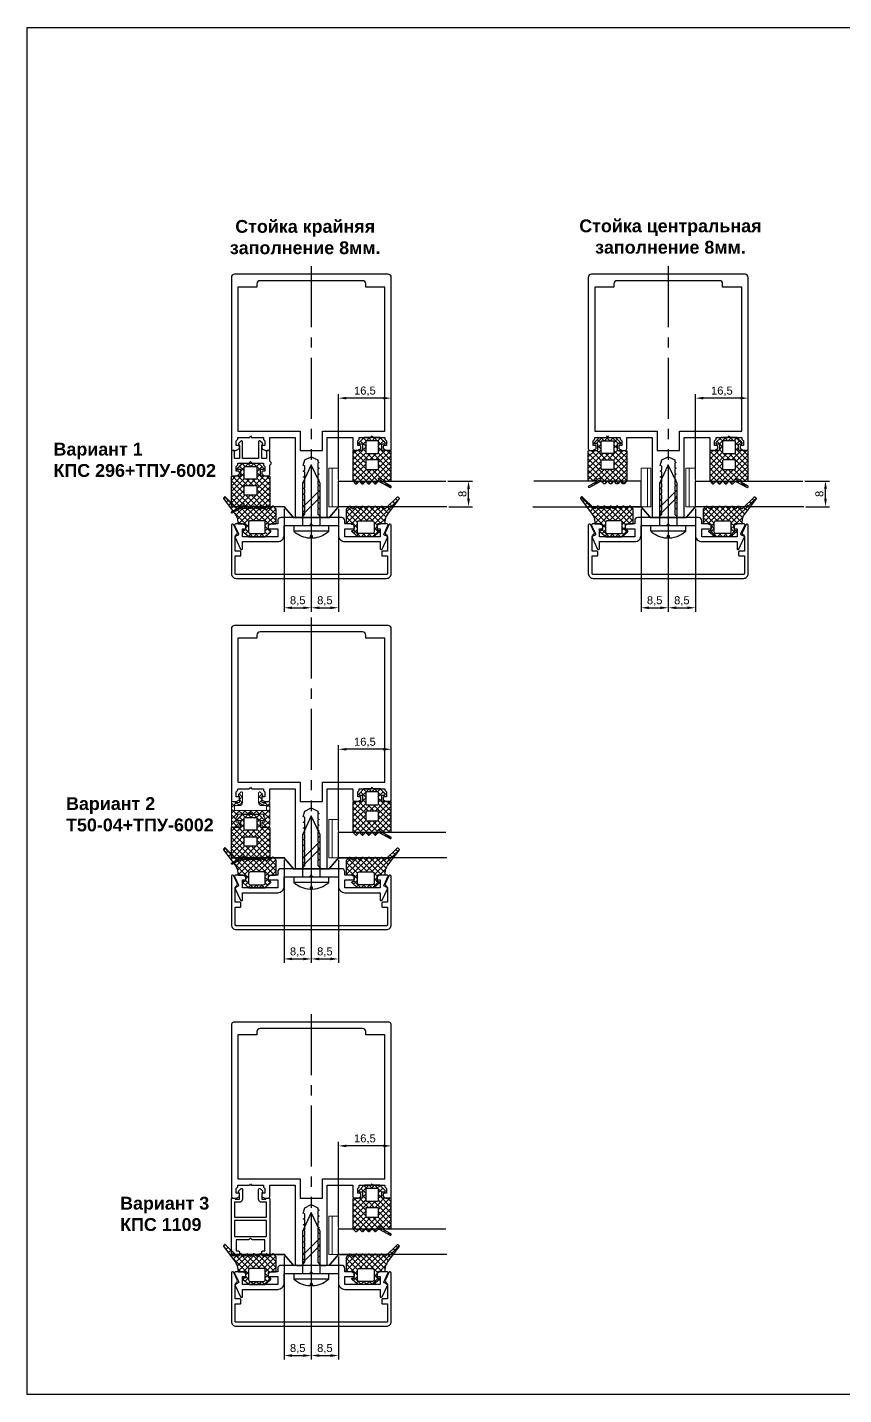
# Model space of a CAD drawing. Header units: millimetres. Extents: x 1744 to 18744, y -2272 to 2782.
# Drawn here: x 5316.6 to 5571.8, y 2066.4 to 2493.5 of the extents above; entities that cross this region are included whole.
import ezdxf

# ---------------------------------------------------------------- set-up
doc = ezdxf.new("R2010")
doc.units = ezdxf.units.MM
doc.linetypes.add('CENTER2', pattern=[28.575, 19.05, -3.175, 3.175, -3.175])
doc.linetypes.add('штриховая', pattern=[19.05, 12.7, -6.35])
doc.layers.add('Steklo 8mm', color=252, linetype='Continuous')
for name, color, linetype, lineweight in [('Подкладки', 1, 'Continuous', 20), ('Текстовый', 7, 'Continuous', 9), ('Уплотнители', 1, 'Continuous', 20), ('Штриховка', 1, 'Continuous', 5)]:
    doc.layers.add(name, color=color, linetype=linetype, lineweight=lineweight)
doc.styles.get("Standard").update_dxf_attribs({"font": 'arial.ttf'})
doc.styles.add('Каталожный', font='isocpeur.ttf', dxfattribs={"height": 2.5})
doc.dimstyles.new('ISO-25', dxfattribs={"dimtxt": 2.5, "dimasz": 2.5, "dimexe": 1.25, "dimexo": 0.625, "dimtad": 1, "dimtxsty": 'Standard', "dimcen": 2.5, "dimadec": 0, "dimazin": 0, "dimtfac": 1, "dimtmove": 0, "dimatfit": 3, "dimfxl": 1, "dimarcsym": 0})

# ---------------------------------------------------------------- blocks, each defined once
blk = doc.blocks.new('КП45366')
at = {"color": 146, "true_color": 0x105689}
for points in [[(5, 25), (13, 25), (13, 21.5, 0.414214), (13.5, 21), (14.43, 21, 0.116434), (14.56, 21.03), (15.33, 21.42, 0.284079), (15.5, 21.69), (15.5, 22.2, 0.414214), (15.2, 22.5), (14.5, 22.5), (14.5, 24), (14.91, 24.41, 0.198912), (15, 24.62), (15, 25), (18.56, 25, 0.284079), (18.83, 25.17), (19, 25.5), (19.17, 25.17, 0.284079), (19.44, 25), (23, 25), (23, 24.62, 0.198912), (23.09, 24.41), (23.5, 24), (23.5, 22.5), (22.8, 22.5, 0.414214), (22.5, 22.2), (22.5, 21.69, 0.284079), (22.67, 21.42), (23.44, 21.03, 0.116434), (23.57, 21), (24.5, 21, 0.414214), (25, 21.5), (25, 75, 0.414214), (24, 76), (-24, 76, 0.414214), (-25, 75), (-25, 21.5, 0.414214), (-24.5, 21), (-23.57, 21, 0.116434), (-23.44, 21.03), (-22.67, 21.42, 0.284079), (-22.5, 21.69), (-22.5, 22.2, 0.414214), (-22.8, 22.5), (-23.5, 22.5), (-23.5, 24), (-23.09, 24.41, 0.198912), (-23, 24.62), (-23, 25), (-19.44, 25, 0.284079), (-19.17, 25.17), (-19, 25.5), (-18.83, 25.17, 0.284079), (-18.56, 25), (-15, 25), (-15, 24.62, 0.198912), (-14.91, 24.41), (-14.5, 24), (-14.5, 22.5), (-15.2, 22.5, 0.414214), (-15.5, 22.2), (-15.5, 21.69, 0.284079), (-15.33, 21.42), (-14.56, 21.03, 0.116434), (-14.43, 21), (-13.5, 21, 0.414214), (-13, 21.5), (-13, 25), (-5, 25), (-5, 0.5, 0.414214), (-4.5, 0), (-3.12, 0, 0.198912), (-2.91, 0.09), (-2.09, 0.91, 0.198912), (-2, 1.12), (-2, 1.46, 0.284079), (-2.17, 1.73), (-2.5, 1.9), (-2.17, 2.07, 0.284079), (-2, 2.34), (-2, 3.26, 0.284079), (-2.17, 3.53), (-2.5, 3.7), (-2.17, 3.87, 0.284079), (-2, 4.14), (-2, 5.06, 0.284079), (-2.17, 5.33), (-2.5, 5.5), (-2.17, 5.67, 0.284079), (-2, 5.94), (-2, 6.86, 0.284079), (-2.17, 7.13), (-2.5, 7.3), (-2.17, 7.47, 0.284079), (-2, 7.74), (-2, 8.66, 0.284079), (-2.17, 8.93), (-2.5, 9.1), (-2.17, 9.27, 0.284079), (-2, 9.54), (-2, 10.46, 0.284079), (-2.17, 10.73), (-2.5, 10.9), (-2.17, 11.07, 0.284079), (-2, 11.34), (-2, 12.26, 0.284079), (-2.17, 12.53), (-2.5, 12.7), (-2.17, 12.87, 0.284079), (-2, 13.14), (-2, 14.06, 0.284079), (-2.17, 14.33), (-2.5, 14.5), (-2.17, 14.67, 0.284079), (-2, 14.94), (-2, 15.86, 0.284079), (-2.17, 16.13), (-2.5, 16.3), (-2, 18), (0, 19), (2, 18), (2, 17.64, 0.284079), (2.17, 17.37), (2.5, 17.2), (2.17, 17.03, 0.284079), (2, 16.76), (2, 15.84, 0.284079), (2.17, 15.57), (2.5, 15.4), (2.17, 15.23, 0.284079), (2, 14.96), (2, 14.04, 0.284079), (2.17, 13.77), (2.5, 13.6), (2.17, 13.43, 0.284079), (2, 13.16), (2, 12.24, 0.284079), (2.17, 11.97), (2.5, 11.8), (2.17, 11.63, 0.284079), (2, 11.36), (2, 10.44, 0.284079), (2.17, 10.17), (2.5, 10), (2.17, 9.83, 0.284079), (2, 9.56), (2, 8.64, 0.284079), (2.17, 8.37), (2.5, 8.2), (2.17, 8.03, 0.284079), (2, 7.76), (2, 6.84, 0.284079), (2.17, 6.57), (2.5, 6.4), (2.17, 6.23, 0.284079), (2, 5.96), (2, 5.04, 0.284079), (2.17, 4.77), (2.5, 4.6), (2.17, 4.43, 0.284079), (2, 4.16), (2, 3.24, 0.284079), (2.17, 2.97), (2.5, 2.8), (2.17, 2.63, 0.284079), (2, 2.36), (2, 1.12, 0.198912), (2.09, 0.91), (2.91, 0.09, 0.198912), (3.12, 0), (4.5, 0, 0.414214), (5, 0.5)], [(3.5, 27), (23, 27), (23, 72), (17, 72), (17, 73, 0.414214), (16, 74), (-16, 74, 0.414214), (-17, 73), (-17, 72), (-23, 72), (-23, 27), (-3.5, 27), (-3.5, 21), (3.5, 21)]]:
    blk.add_lwpolyline(points, format="xyb", close=True, dxfattribs=at)
blk = doc.blocks.new('КПС 758')
blk.add_lwpolyline([(-23.77, 2.33, 0.414214), (-23.63, 1.93), (-22.87, 1.58, -0.414214), (-22.73, 1.18), (-23.97, -1.49, 0.548619), (-23.7, -1.92), (-21.57, -1.92, 0.116434), (-21.44, -1.89), (-20.67, -1.5, 0.284079), (-20.5, -1.23), (-20.5, -0.72, 0.414214), (-20.8, -0.42), (-21.5, -0.42), (-21.5, 2.08), (-10.5, 2.08), (-10.5, -0.42), (-13.2, -0.42, 0.414214), (-13.5, -0.72), (-13.5, -1.23, 0.284079), (-13.33, -1.5), (-12.56, -1.89, 0.116434), (-12.43, -1.92), (-10.5, -1.92), (-10.5, -2.92, 0.414214), (-9.5, -3.92), (9.5, -3.92, 0.414214), (10.5, -2.92), (10.5, -1.92), (12.43, -1.92, 0.116434), (12.56, -1.89), (13.33, -1.5, 0.284079), (13.5, -1.23), (13.5, -0.72, 0.414214), (13.2, -0.42), (10.5, -0.42), (10.5, 2.08), (21.5, 2.08), (21.5, -0.42), (20.8, -0.42, 0.414214), (20.5, -0.72), (20.5, -1.23, 0.284079), (20.67, -1.5), (21.44, -1.89, 0.116434), (21.57, -1.92), (23.7, -1.92, 0.548619), (23.97, -1.49), (22.73, 1.18, -0.414214), (22.87, 1.58), (23.63, 1.93, 0.414214), (23.77, 2.33), (22.1, 5.91, 0.291473), (21.83, 6.08), (21.8, 6.08, 0.414214), (21.5, 5.78), (21.5, 3.58), (10.5, 3.58, 0.414214), (8.5, 1.58), (8.5, -1.42), (0.62, -1.42, 0.198912), (0.41, -1.51), (0, -1.92), (-0.41, -1.51, 0.198912), (-0.62, -1.42), (-8.5, -1.42), (-8.5, 1.58, 0.414214), (-10.5, 3.58), (-21.5, 3.58), (-21.5, 5.78, 0.414214), (-21.8, 6.08), (-21.83, 6.08, 0.291473), (-22.1, 5.91)], format="xyb", close=True)
blk = doc.blocks.new('КП45310')
at = {"color": 0}
blk.add_lwpolyline([(23.8, -4.26), (23.8, -8.78, -0.279739), (23.48, -9.31, 0.401559), (23.17, -10.23), (24.24, -12.52, 0.802585), (25, -12.36), (25, 2.74, 0.414214), (23.5, 4.24), (-23.5, 4.24, 0.414214), (-25, 2.74), (-25, -12.36, 0.802585), (-24.24, -12.52), (-23.17, -10.23, 0.401559), (-23.48, -9.31, -0.279739), (-23.8, -8.78), (-23.8, -4.26), (-22.3, -4.26, 0.414214), (-22, -3.96), (-22, -3.06, 0.414214), (-22.3, -2.76), (-23.8, -2.76), (-23.8, 2.74, -0.414214), (-23.5, 3.04), (23.5, 3.04, -0.414214), (23.8, 2.74), (23.8, -2.76), (22.3, -2.76, 0.414214), (22, -3.06), (22, -3.96, 0.414214), (22.3, -4.26)], format="xyb", close=True, dxfattribs=at)
blk = doc.blocks.new('ВС 5.5х19 А2 DIN7981')
for p, q in [((0, 7.12), (0, -11.88)), ((-5.4, -13.56), (5.4, -13.56))]:
    blk.add_line(p, q)
for points in [[(2.75, -11.88), (2.75, 1.23), (0, 7.12), (-2.75, 1.23), (-2.75, -11.88)], [(-2.75, -8.55), (2.75, -3.05), (2.75, -0.75), (-2.75, -6.25)]]:
    blk.add_lwpolyline(points, close=True)
blk.add_lwpolyline([(-0.39, -15.82, -0.161849), (-5.22, -13.95, -0.223888), (-5.4, -13.56), (-5.4, -11.88), (5.4, -11.88), (5.4, -13.56, -0.223888), (5.22, -13.95, -0.161849), (0.39, -15.82), (0.39, -15.12), (-0.39, -15.12)], format="xyb", close=True)
blk = doc.blocks.new('ТПУ-007ММ')
at = {"true_color": 0xafd9aa}
h = blk.add_hatch(dxfattribs=at)
h.set_pattern_fill('ANSI37', color=9, scale=10, angle=180, style=0)
h.set_pattern_definition([(225, (-3851.0623, 2334.4012), (0.88388348, -0.88388348), []), (315, (-3851.0623, 2334.4012), (0.88388348, 0.88388348), [])])
edge = h.paths.add_edge_path(flags=16)
edge.add_line((2.1, -1), (-2.1, -1))
edge.add_arc((-2.1, -1.5), 0.5, 90, 180)
edge.add_line((-2.6, -1.5), (-2.6, -4.5))
edge.add_arc((-2.1, -4.5), 0.5, 180, 270)
edge.add_line((-2.1, -5), (2.1, -5))
edge.add_arc((2.1, -4.5), 0.5, 270, 360)
edge.add_line((2.6, -4.5), (2.6, -1.5))
edge.add_arc((2.1, -1.5), 0.5, 0, 90)
edge = h.paths.add_edge_path()
edge.add_arc((-3.85, -2.25), 0.25, 0, 90, ccw=False)
edge.add_line((-3.6, -2.25), (-3.6, -3.75))
edge.add_arc((-3.85, -3.75), 0.25, -90, 0, ccw=False)
edge.add_line((-3.85, -4), (-5.75, -4))
edge.add_arc((-5.75, -4.25), 0.25, 90, 180)
edge.add_line((-6, -4.25), (-6, -8.62))
edge.add_arc((-5.8, -8.62), 0.2, 180, 225)
edge.add_line((-5.94, -8.76), (-5.18, -9.53))
edge.add_arc((-5, -9.35), 0.25, 225, 315)
edge.add_line((-4.82, -9.53), (-4.18, -8.88))
edge.add_arc((-4, -9.06), 0.25, 45, 135, ccw=False)
edge.add_line((-3.82, -8.88), (-3.18, -9.53))
edge.add_arc((-3, -9.35), 0.25, 225, 315)
edge.add_line((-2.82, -9.53), (-2.18, -8.88))
edge.add_arc((-2, -9.06), 0.25, 45, 135, ccw=False)
edge.add_line((-1.82, -8.88), (-1.18, -9.53))
edge.add_arc((-1, -9.35), 0.25, 225, 315)
edge.add_line((-0.82, -9.53), (-0.18, -8.88))
edge.add_arc((0, -9.06), 0.25, 45, 135, ccw=False)
edge.add_line((0.18, -8.88), (0.82, -9.53))
edge.add_arc((1, -9.35), 0.25, 225, 315)
edge.add_line((1.18, -9.53), (1.82, -8.88))
edge.add_arc((2, -9.06), 0.25, 45, 135, ccw=False)
edge.add_line((2.18, -8.88), (2.82, -9.53))
edge.add_arc((3, -9.35), 0.25, 225, 315)
edge.add_line((3.18, -9.53), (3.82, -8.88))
edge.add_arc((4, -9.06), 0.25, 45, 135, ccw=False)
edge.add_line((4.18, -8.88), (4.82, -9.53))
edge.add_arc((5, -9.35), 0.25, 225, 315)
edge.add_line((5.18, -9.53), (5.82, -8.88))
edge.add_arc((6, -9.06), 0.25, 45, 135, ccw=False)
edge.add_line((6.18, -8.88), (9.82, -12.42))
edge.add_arc((10, -12.25), 0.25, 225, 315)
edge.add_line((10.18, -12.42), (10.39, -12.21))
edge.add_arc((10.21, -12.04), 0.25, 315, 380.2249)
edge.add_line((10.44, -11.95), (6.8, -7.06))
edge.add_arc((10, -4.67), 4, 180, 216.7605, ccw=False)
edge.add_line((6, -4.67), (6, -4.3))
edge.add_arc((5.7, -4.3), 0.3, 360, 450)
edge.add_line((5.7, -4), (3.85, -4))
edge.add_arc((3.85, -3.75), 0.25, 180, 270, ccw=False)
edge.add_line((3.6, -3.75), (3.6, -2.25))
edge.add_arc((3.85, -2.25), 0.25, 90, 180, ccw=False)
edge.add_line((3.85, -2), (4.1, -2))
edge.add_arc((4.1, -1.75), 0.25, 270, 405.0646)
edge.add_line((4.28, -1.57), (2.57, -0.07))
edge.add_arc((2.4, -0.25), 0.25, 45.0646, 90)
edge.add_line((2.4, 0), (-2.4, 0))
edge.add_arc((-2.4, -0.25), 0.25, 90, 134.9354)
edge.add_line((-2.57, -0.07), (-4.28, -1.57))
edge.add_arc((-4.1, -1.75), 0.25, 134.9354, 270)
edge.add_line((-4.1, -2), (-3.85, -2))
at = {"color": 9, "true_color": 0xafd9aa}
for points in [[(-3.85, -2, -0.414214), (-3.6, -2.25), (-3.6, -3.75, -0.414214), (-3.85, -4), (-5.75, -4, 0.414214), (-6, -4.25), (-6, -8.62, 0.198912), (-5.94, -8.76), (-5.18, -9.53, 0.414214), (-4.82, -9.53), (-4.18, -8.88, -0.414214), (-3.82, -8.88), (-3.18, -9.53, 0.414214), (-2.82, -9.53), (-2.18, -8.88, -0.414214), (-1.82, -8.88), (-1.18, -9.53, 0.414214), (-0.82, -9.53), (-0.18, -8.88, -0.414214), (0.18, -8.88), (0.82, -9.53, 0.414214), (1.18, -9.53), (1.82, -8.88, -0.414214), (2.18, -8.88), (2.82, -9.53, 0.414214), (3.18, -9.53), (3.82, -8.88, -0.414214), (4.18, -8.88), (4.82, -9.53, 0.414214), (5.18, -9.53), (5.82, -8.88, -0.414214), (6.18, -8.88), (9.82, -12.42, 0.414214), (10.18, -12.42), (10.39, -12.21, 0.292538), (10.44, -11.95), (6.8, -7.06, -0.161788), (6, -4.67), (6, -4.3, 0.414214), (5.7, -4), (3.85, -4, -0.414214), (3.6, -3.75), (3.6, -2.25, -0.414214), (3.85, -2), (4.1, -2, 0.668587), (4.28, -1.57), (2.57, -0.07, 0.198619), (2.4, 0), (-2.4, 0, 0.198619), (-2.57, -0.07), (-4.28, -1.57, 0.668587), (-4.1, -2)], [(2.1, -1), (-2.1, -1, 0.414214), (-2.6, -1.5), (-2.6, -4.5, 0.414214), (-2.1, -5), (2.1, -5, 0.414214), (2.6, -4.5), (2.6, -1.5, 0.414214)]]:
    blk.add_lwpolyline(points, format="xyb", close=True, dxfattribs=at)
blk = doc.blocks.new('ТПУ-6002')
at = {"true_color": 0xafd9aa}
h = blk.add_hatch(dxfattribs=at)
h.set_pattern_fill('ANSI37', color=9, scale=10, angle=180, style=0)
h.set_pattern_definition([(225, (359.6389, 110.4286), (0.8838835, -0.8838835), []), (315, (359.6389, 110.4286), (0.8838835, 0.8838835), [])])
edge = h.paths.add_edge_path(flags=16)
edge.add_line((1.75, -1), (-1.75, -1))
edge.add_arc((-1.75, -1.25), 0.25, 90, 180)
edge.add_line((-2, -1.25), (-2, -4.75))
edge.add_arc((-1.75, -4.75), 0.25, 180, 270)
edge.add_line((-1.75, -5), (1.75, -5))
edge.add_arc((1.75, -4.75), 0.25, 270, 360)
edge.add_line((2, -4.75), (2, -1.25))
edge.add_arc((1.75, -1.25), 0.25, 0, 90)
edge = h.paths.add_edge_path()
edge.add_line((2.37, -12.66), (4.04, -13.57))
edge.add_arc((4.16, -13.35), 0.25, 241.5196, 270)
edge.add_line((4.16, -13.6), (5.75, -13.6))
edge.add_arc((5.75, -13.35), 0.25, 270, 360)
edge.add_line((6, -13.35), (6, -4.25))
edge.add_arc((5.75, -4.25), 0.25, 0, 90)
edge.add_line((5.75, -4), (3.25, -4))
edge.add_arc((3.25, -3.75), 0.25, 180, 270, ccw=False)
edge.add_line((3, -3.75), (3, -2.25))
edge.add_arc((3.25, -2.25), 0.25, 90, 180, ccw=False)
edge.add_line((3.25, -2), (3.9, -2))
edge.add_arc((3.9, -1.75), 0.25, 270, 405.0646)
edge.add_line((4.08, -1.57), (2.57, -0.07))
edge.add_arc((2.4, -0.25), 0.25, 45.0646, 90)
edge.add_line((2.4, 0), (-2.4, 0))
edge.add_arc((-2.4, -0.25), 0.25, 90, 134.9354)
edge.add_line((-2.57, -0.07), (-4.08, -1.57))
edge.add_arc((-3.9, -1.75), 0.25, 134.9354, 270)
edge.add_line((-3.9, -2), (-3.25, -2))
edge.add_arc((-3.25, -2.25), 0.25, 0, 90, ccw=False)
edge.add_line((-3, -2.25), (-3, -3.75))
edge.add_arc((-3.25, -3.75), 0.25, -90, 0, ccw=False)
edge.add_line((-3.25, -4), (-5.75, -4))
edge.add_arc((-5.75, -4.25), 0.25, 90, 180)
edge.add_line((-6, -4.25), (-6, -13.5))
edge.add_arc((-5.75, -13.5), 0.25, 180, 225)
edge.add_line((-5.93, -13.67), (-5.18, -14.42))
edge.add_arc((-5, -14.25), 0.25, 225, 315)
edge.add_line((-4.82, -14.42), (-4.18, -13.78))
edge.add_arc((-4, -13.95), 0.25, 45, 135, ccw=False)
edge.add_line((-3.82, -13.78), (-3.18, -14.42))
edge.add_arc((-3, -14.25), 0.25, 225, 315)
edge.add_line((-2.82, -14.42), (-2.18, -13.78))
edge.add_arc((-2, -13.95), 0.25, 45, 135, ccw=False)
edge.add_line((-1.82, -13.78), (-1.18, -14.42))
edge.add_arc((-1, -14.25), 0.25, 225, 315)
edge.add_line((-0.82, -14.42), (-0.18, -13.78))
edge.add_arc((0, -13.95), 0.25, 45, 135, ccw=False)
edge.add_line((0.18, -13.78), (0.82, -14.42))
edge.add_arc((1, -14.25), 0.25, 225, 315)
edge.add_line((1.18, -14.42), (1.87, -13.73))
edge.add_arc((2.04, -13.91), 0.25, 61.5196, 135, ccw=False)
edge.add_line((2.16, -13.69), (5.63, -15.57))
edge.add_arc((5.75, -15.35), 0.25, 241.5196, 421.5196)
edge.add_line((5.87, -15.13), (2.13, -13.1))
edge.add_arc((2.25, -12.88), 0.25, 61.5196, 241.5196, ccw=False)
edge = h.paths.add_edge_path(flags=16)
edge.add_line((1.75, -7), (-1.75, -7))
edge.add_arc((-1.75, -7.25), 0.25, 90, 180)
edge.add_line((-2, -7.25), (-2, -9.75))
edge.add_arc((-1.75, -9.75), 0.25, 180, 270)
edge.add_line((-1.75, -10), (1.75, -10))
edge.add_arc((1.75, -9.75), 0.25, 270, 360)
edge.add_line((2, -9.75), (2, -7.25))
edge.add_arc((1.75, -7.25), 0.25, 0, 90)
at = {"color": 9, "true_color": 0xafd9aa}
for points in [[(2.37, -12.66), (4.04, -13.57, 0.124913), (4.16, -13.6), (5.75, -13.6, 0.414214), (6, -13.35), (6, -4.25, 0.414214), (5.75, -4), (3.25, -4, -0.414214), (3, -3.75), (3, -2.25, -0.414214), (3.25, -2), (3.9, -2, 0.668587), (4.08, -1.57), (2.57, -0.07, 0.198619), (2.4, 0), (-2.4, 0, 0.198619), (-2.57, -0.07), (-4.08, -1.57, 0.668587), (-3.9, -2), (-3.25, -2, -0.414214), (-3, -2.25), (-3, -3.75, -0.414214), (-3.25, -4), (-5.75, -4, 0.414214), (-6, -4.25), (-6, -13.5, 0.198912), (-5.93, -13.67), (-5.18, -14.42, 0.414214), (-4.82, -14.42), (-4.18, -13.78, -0.414214), (-3.82, -13.78), (-3.18, -14.42, 0.414214), (-2.82, -14.42), (-2.18, -13.78, -0.414214), (-1.82, -13.78), (-1.18, -14.42, 0.414214), (-0.82, -14.42), (-0.18, -13.78, -0.414214), (0.18, -13.78), (0.82, -14.42, 0.414214), (1.18, -14.42), (1.87, -13.73, -0.332076), (2.16, -13.69), (5.63, -15.57, 1), (5.87, -15.13), (2.13, -13.1, -1)], [(1.75, -1), (-1.75, -1, 0.414214), (-2, -1.25), (-2, -4.75, 0.414214), (-1.75, -5), (1.75, -5, 0.414214), (2, -4.75), (2, -1.25, 0.414214)], [(1.75, -7), (-1.75, -7, 0.414214), (-2, -7.25), (-2, -9.75, 0.414214), (-1.75, -10), (1.75, -10, 0.414214), (2, -9.75), (2, -7.25, 0.414214)]]:
    blk.add_lwpolyline(points, format="xyb", close=True, dxfattribs=at)
blk = doc.blocks.new('*U209')
at = {"color": 0, "linetype": 'CENTER2', "transparency": 16777216}
blk.add_line((0, 30.25), (0, -30.25), dxfattribs=at)
blk = doc.blocks.new('*D210')
at = {"color": 0, "lineweight": -2, "transparency": 16777216}
for p, q in [((5516.98, 2350.61), (5516.98, 2310.98)), ((5525.48, 2343.18), (5525.48, 2310.98)), ((5519.48, 2312.23), (5522.98, 2312.23))]:
    blk.add_line(p, q, dxfattribs=at)
at = {"color": 0, "transparency": 16777216}
for points in [[(5519.48, 2312.64), (5519.48, 2311.81), (5516.98, 2312.23)], [(5522.98, 2312.64), (5522.98, 2311.81), (5525.48, 2312.23)]]:
    blk.add_solid(points, dxfattribs=at)
at = {"layer": 'DEFPOINTS', "color": 0, "transparency": 16777216}
for p in [(5516.98, 2351.23), (5525.48, 2343.81), (5525.48, 2312.23)]:
    blk.add_point(p, dxfattribs=at)
at = {"color": 0, "transparency": 16777216, "insert": (5521.23, 2314.35), "char_height": 2.5, "attachment_point": 5}
blk.add_mtext('8,5', dxfattribs=at)
blk = doc.blocks.new('*D211')
at = {"color": 0, "lineweight": -2, "transparency": 16777216}
for p, q in [((5516.98, 2350.61), (5516.98, 2310.98)), ((5508.48, 2343.18), (5508.48, 2310.98)), ((5510.98, 2312.23), (5514.48, 2312.23))]:
    blk.add_line(p, q, dxfattribs=at)
at = {"color": 0, "transparency": 16777216}
for points in [[(5510.98, 2312.64), (5510.98, 2311.81), (5508.48, 2312.23)], [(5514.48, 2312.64), (5514.48, 2311.81), (5516.98, 2312.23)]]:
    blk.add_solid(points, dxfattribs=at)
at = {"layer": 'DEFPOINTS', "color": 0, "transparency": 16777216}
for p in [(5516.98, 2351.23), (5508.48, 2343.81), (5516.98, 2312.23)]:
    blk.add_point(p, dxfattribs=at)
at = {"color": 0, "transparency": 16777216, "insert": (5512.73, 2314.35), "char_height": 2.5, "attachment_point": 5}
blk.add_mtext('8,5', dxfattribs=at)
blk = doc.blocks.new('*D212')
at = {"color": 0, "lineweight": -2, "transparency": 16777216}
for p, q in [((5559.63, 2351.81), (5567.38, 2351.81)), ((5566.13, 2346.31), (5566.13, 2349.31)), ((5559.99, 2343.81), (5567.38, 2343.81))]:
    blk.add_line(p, q, dxfattribs=at)
at = {"color": 0, "transparency": 16777216}
for points in [[(5565.71, 2349.31), (5566.55, 2349.31), (5566.13, 2351.81)], [(5565.71, 2346.31), (5566.55, 2346.31), (5566.13, 2343.81)]]:
    blk.add_solid(points, dxfattribs=at)
at = {"layer": 'DEFPOINTS', "color": 0, "transparency": 16777216}
for p in [(5559.01, 2351.81), (5566.13, 2351.81), (5559.36, 2343.81)]:
    blk.add_point(p, dxfattribs=at)
at = {"color": 0, "transparency": 16777216, "insert": (5564.23, 2347.81), "char_height": 2.5, "attachment_point": 5, "rotation": 90}
blk.add_mtext('8', dxfattribs=at)
blk = doc.blocks.new('*D213')
at = {"color": 0, "lineweight": -2, "transparency": 16777216}
for p, q in [((5525.48, 2352.43), (5525.48, 2378.96)), ((5539.48, 2377.71), (5527.98, 2377.71)), ((5541.98, 2374.57), (5541.98, 2378.96))]:
    blk.add_line(p, q, dxfattribs=at)
at = {"color": 0, "transparency": 16777216}
for points in [[(5527.98, 2378.13), (5527.98, 2377.3), (5525.48, 2377.71)], [(5539.48, 2378.13), (5539.48, 2377.3), (5541.98, 2377.71)]]:
    blk.add_solid(points, dxfattribs=at)
at = {"layer": 'DEFPOINTS', "color": 0, "transparency": 16777216}
for p in [(5525.48, 2377.71), (5541.98, 2373.94), (5525.48, 2351.81)]:
    blk.add_point(p, dxfattribs=at)
at = {"color": 0, "transparency": 16777216, "insert": (5533.73, 2379.84), "char_height": 2.5, "attachment_point": 5}
blk.add_mtext('16,5', dxfattribs=at)
blk = doc.blocks.new('*U214')
at = {"color": 0, "linetype": 'CENTER2', "transparency": 16777216}
blk.add_line((0, 30.25), (0, -30.25), dxfattribs=at)
blk = doc.blocks.new('*D215')
at = {"color": 0, "lineweight": -2, "transparency": 16777216}
for p, q in [((5405.37, 2350.61), (5405.37, 2310.98)), ((5413.87, 2343.18), (5413.87, 2310.98)), ((5407.87, 2312.23), (5411.37, 2312.23))]:
    blk.add_line(p, q, dxfattribs=at)
at = {"color": 0, "transparency": 16777216}
for points in [[(5407.87, 2312.64), (5407.87, 2311.81), (5405.37, 2312.23)], [(5411.37, 2312.64), (5411.37, 2311.81), (5413.87, 2312.23)]]:
    blk.add_solid(points, dxfattribs=at)
at = {"layer": 'DEFPOINTS', "color": 0, "transparency": 16777216}
for p in [(5405.37, 2351.23), (5413.87, 2343.81), (5413.87, 2312.23)]:
    blk.add_point(p, dxfattribs=at)
at = {"color": 0, "transparency": 16777216, "insert": (5409.62, 2314.35), "char_height": 2.5, "attachment_point": 5}
blk.add_mtext('8,5', dxfattribs=at)
blk = doc.blocks.new('*D216')
at = {"color": 0, "lineweight": -2, "transparency": 16777216}
for p, q in [((5405.37, 2350.61), (5405.37, 2310.98)), ((5396.87, 2343.18), (5396.87, 2310.98)), ((5399.37, 2312.23), (5402.87, 2312.23))]:
    blk.add_line(p, q, dxfattribs=at)
at = {"color": 0, "transparency": 16777216}
for points in [[(5399.37, 2312.64), (5399.37, 2311.81), (5396.87, 2312.23)], [(5402.87, 2312.64), (5402.87, 2311.81), (5405.37, 2312.23)]]:
    blk.add_solid(points, dxfattribs=at)
at = {"layer": 'DEFPOINTS', "color": 0, "transparency": 16777216}
for p in [(5405.37, 2351.23), (5396.87, 2343.81), (5405.37, 2312.23)]:
    blk.add_point(p, dxfattribs=at)
at = {"color": 0, "transparency": 16777216, "insert": (5401.12, 2314.35), "char_height": 2.5, "attachment_point": 5}
blk.add_mtext('8,5', dxfattribs=at)
blk = doc.blocks.new('*D217')
at = {"color": 0, "lineweight": -2, "transparency": 16777216}
for p, q in [((5448.03, 2351.81), (5455.78, 2351.81)), ((5454.53, 2346.31), (5454.53, 2349.31)), ((5448.39, 2343.81), (5455.78, 2343.81))]:
    blk.add_line(p, q, dxfattribs=at)
at = {"color": 0, "transparency": 16777216}
for points in [[(5454.11, 2349.31), (5454.95, 2349.31), (5454.53, 2351.81)], [(5454.11, 2346.31), (5454.95, 2346.31), (5454.53, 2343.81)]]:
    blk.add_solid(points, dxfattribs=at)
at = {"layer": 'DEFPOINTS', "color": 0, "transparency": 16777216}
for p in [(5447.41, 2351.81), (5454.53, 2351.81), (5447.76, 2343.81)]:
    blk.add_point(p, dxfattribs=at)
at = {"color": 0, "transparency": 16777216, "insert": (5452.63, 2347.81), "char_height": 2.5, "attachment_point": 5, "rotation": 90}
blk.add_mtext('8', dxfattribs=at)
blk = doc.blocks.new('*D218')
at = {"color": 0, "lineweight": -2, "transparency": 16777216}
for p, q in [((5413.87, 2352.43), (5413.87, 2378.96)), ((5427.87, 2377.71), (5416.37, 2377.71)), ((5430.37, 2374.57), (5430.37, 2378.96))]:
    blk.add_line(p, q, dxfattribs=at)
at = {"color": 0, "transparency": 16777216}
for points in [[(5416.37, 2378.13), (5416.37, 2377.3), (5413.87, 2377.71)], [(5427.87, 2378.13), (5427.87, 2377.3), (5430.37, 2377.71)]]:
    blk.add_solid(points, dxfattribs=at)
at = {"layer": 'DEFPOINTS', "color": 0, "transparency": 16777216}
for p in [(5413.87, 2377.71), (5430.37, 2373.94), (5413.87, 2351.81)]:
    blk.add_point(p, dxfattribs=at)
at = {"color": 0, "transparency": 16777216, "insert": (5422.12, 2379.84), "char_height": 2.5, "attachment_point": 5}
blk.add_mtext('16,5', dxfattribs=at)
blk = doc.blocks.new('КПС 296')
blk.add_lwpolyline([(-5, 0), (-5, -2.2, -0.414214), (-5.3, -2.5), (-5.7, -2.5, -0.414214), (-6, -2.2), (-6, -2.2), (-6, 5, -0.414214), (-5.5, 5.5), (-4.57, 5.5, -0.116434), (-4.44, 5.47), (-3.67, 5.08, -0.284079), (-3.5, 4.81), (-3.5, 4.3, -0.414214), (-3.8, 4), (-4.5, 4), (-4.5, 2.5), (-4.09, 2.09, -0.198912), (-4, 1.88), (-4, 1.5), (-0.62, 1.5, -0.198912), (-0.41, 1.41), (0, 1), (0.41, 1.41, -0.198912), (0.62, 1.5), (4, 1.5), (4, 1.88, -0.198912), (4.09, 2.09), (4.5, 2.5), (4.5, 4), (3.8, 4, -0.414214), (3.5, 4.3), (3.5, 4.81, -0.284079), (3.67, 5.08), (4.44, 5.47, -0.116434), (4.57, 5.5), (5.5, 5.5, -0.414214), (6, 5), (6, 2.25, 0.198912), (6.09, 2.04), (6.41, 1.71, -0.414214), (6.41, 1.29), (6.09, 0.96, 0.198912), (6, 0.75), (6, -2.2, -0.414214), (5.7, -2.5), (5.3, -2.5, -0.414214), (5, -2.2), (5, 0), (3.5, 0), (3.5, -3.98, 0.198912), (3.59, -4.19), (3.71, -4.31, -0.414214), (3.71, -4.74), (3.04, -5.41, -0.668179), (2.5, -5.18), (2.5, 0), (-2.5, 0), (-2.5, -5.18, -0.668179), (-3.04, -5.41), (-3.71, -4.74, -0.414214), (-3.71, -4.31), (-3.59, -4.19, 0.198912), (-3.5, -3.98), (-3.5, 0)], format="xyb", close=True)
blk = doc.blocks.new('*U219')
at = {"color": 0, "linetype": 'CENTER2', "transparency": 16777216}
blk.add_line((0, 30.25), (0, -30.25), dxfattribs=at)
blk = doc.blocks.new('*D220')
at = {"color": 0, "lineweight": -2, "transparency": 16777216}
for p, q in [((5405.37, 2240.92), (5405.37, 2201.28)), ((5413.87, 2233.49), (5413.87, 2201.28)), ((5407.87, 2202.53), (5411.37, 2202.53))]:
    blk.add_line(p, q, dxfattribs=at)
at = {"color": 0, "transparency": 16777216}
for points in [[(5407.87, 2202.95), (5407.87, 2202.12), (5405.37, 2202.53)], [(5411.37, 2202.95), (5411.37, 2202.12), (5413.87, 2202.53)]]:
    blk.add_solid(points, dxfattribs=at)
at = {"layer": 'DEFPOINTS', "color": 0, "transparency": 16777216}
for p in [(5405.37, 2241.54), (5413.87, 2234.11), (5413.87, 2202.53)]:
    blk.add_point(p, dxfattribs=at)
at = {"color": 0, "transparency": 16777216, "insert": (5409.62, 2204.66), "char_height": 2.5, "attachment_point": 5}
blk.add_mtext('8,5', dxfattribs=at)
blk = doc.blocks.new('*D221')
at = {"color": 0, "lineweight": -2, "transparency": 16777216}
for p, q in [((5405.37, 2240.92), (5405.37, 2201.28)), ((5396.87, 2233.49), (5396.87, 2201.28)), ((5399.37, 2202.53), (5402.87, 2202.53))]:
    blk.add_line(p, q, dxfattribs=at)
at = {"color": 0, "transparency": 16777216}
for points in [[(5399.37, 2202.95), (5399.37, 2202.12), (5396.87, 2202.53)], [(5402.87, 2202.95), (5402.87, 2202.12), (5405.37, 2202.53)]]:
    blk.add_solid(points, dxfattribs=at)
at = {"layer": 'DEFPOINTS', "color": 0, "transparency": 16777216}
for p in [(5405.37, 2241.54), (5396.87, 2234.11), (5405.37, 2202.53)]:
    blk.add_point(p, dxfattribs=at)
at = {"color": 0, "transparency": 16777216, "insert": (5401.12, 2204.66), "char_height": 2.5, "attachment_point": 5}
blk.add_mtext('8,5', dxfattribs=at)
blk = doc.blocks.new('*D222')
at = {"color": 0, "lineweight": -2, "transparency": 16777216}
for p, q in [((5413.87, 2242.74), (5413.87, 2269.27)), ((5427.87, 2268.02), (5416.37, 2268.02)), ((5430.37, 2264.88), (5430.37, 2269.27))]:
    blk.add_line(p, q, dxfattribs=at)
at = {"color": 0, "transparency": 16777216}
for points in [[(5416.37, 2268.44), (5416.37, 2267.61), (5413.87, 2268.02)], [(5427.87, 2268.44), (5427.87, 2267.61), (5430.37, 2268.02)]]:
    blk.add_solid(points, dxfattribs=at)
at = {"layer": 'DEFPOINTS', "color": 0, "transparency": 16777216}
for p in [(5413.87, 2268.02), (5430.37, 2264.25), (5413.87, 2242.11)]:
    blk.add_point(p, dxfattribs=at)
at = {"color": 0, "transparency": 16777216, "insert": (5422.12, 2270.15), "char_height": 2.5, "attachment_point": 5}
blk.add_mtext('16,5', dxfattribs=at)
blk = doc.blocks.new('Т50-04')
at = {"layer": 'Штриховка', "lineweight": 5}
h = blk.add_hatch(dxfattribs=at)
h.set_pattern_fill('ANSI37', color=256, scale=0.4, angle=90, style=0)
h.set_pattern_definition([(135, (70.9065, -539.6547), (-0.8980256, -0.8980256), []), (225, (70.9065, -539.6547), (0.8980256, -0.8980256), [])])
edge = h.paths.add_edge_path()
edge.add_line((0.7, 0), (1.11, 0.41))
edge.add_arc((0.9, 0.62), 0.3, 315, 360)
edge.add_line((1.2, 0.62), (1.2, 4))
edge.add_line((1.2, 4), (1.58, 4))
edge.add_arc((1.58, 4.3), 0.3, 270, 315)
edge.add_line((1.79, 4.09), (2.2, 4.5))
edge.add_line((2.2, 4.5), (3.7, 4.5))
edge.add_line((3.7, 4.5), (3.7, 3.8))
edge.add_arc((4, 3.8), 0.3, 180, 270)
edge.add_line((4, 3.5), (4.51, 3.5))
edge.add_arc((4.51, 3.8), 0.3, 270, 333.4349)
edge.add_line((4.78, 3.67), (5.17, 4.44))
edge.add_arc((4.9, 4.57), 0.3, 333.4349, 360)
edge.add_line((5.2, 4.57), (5.2, 5.5))
edge.add_arc((4.7, 5.5), 0.5, 360, 450)
edge.add_line((4.7, 6), (-2.5, 6))
edge.add_arc((-2.5, 5.7), 0.3, 90, 180)
edge.add_line((-2.8, 5.7), (-2.8, 5.1))
edge.add_arc((-2.5, 5.1), 0.3, 180, 270)
edge.add_line((-2.5, 4.8), (-2.5, 3.5))
edge.add_line((-2.5, 3.5), (-4.4, 3.5))
edge.add_line((-4.4, 3.5), (-4.61, 3.71))
edge.add_arc((-4.82, 3.5), 0.3, 405, 495)
edge.add_line((-5.04, 3.71), (-5.71, 3.04))
edge.add_arc((-5.48, 2.82), 0.317, 135, 270)
edge.add_line((-5.48, 2.5), (-2.5, 2.5))
edge.add_arc((-2.5, 3.5), 1, 270, 360)
edge.add_line((-1.5, 3.5), (-1.5, 5))
edge.add_line((-1.5, 5), (0, 5))
edge.add_line((0, 5), (0, -5))
edge.add_line((0, -5), (-1.5, -5))
edge.add_line((-1.5, -5), (-1.5, -3.5))
edge.add_arc((-2.5, -3.5), 1, 360, 450)
edge.add_line((-2.5, -2.5), (-5.48, -2.5))
edge.add_arc((-5.48, -2.82), 0.317, 90, 225)
edge.add_line((-5.71, -3.04), (-5.04, -3.71))
edge.add_arc((-4.82, -3.5), 0.3, 225, 315)
edge.add_line((-4.61, -3.71), (-4.4, -3.5))
edge.add_line((-4.4, -3.5), (-2.5, -3.5))
edge.add_line((-2.5, -3.5), (-2.5, -4.8))
edge.add_arc((-2.5, -5.1), 0.3, 90, 180)
edge.add_line((-2.8, -5.1), (-2.8, -5.7))
edge.add_arc((-2.5, -5.7), 0.3, 180, 270)
edge.add_line((-2.5, -6), (4.7, -6))
edge.add_arc((4.7, -5.5), 0.5, 270, 360)
edge.add_line((5.2, -5.5), (5.2, -4.57))
edge.add_arc((4.9, -4.57), 0.3, 360, 386.5651)
edge.add_line((5.17, -4.44), (4.78, -3.67))
edge.add_arc((4.51, -3.8), 0.3, 386.5651, 450)
edge.add_line((4.51, -3.5), (4, -3.5))
edge.add_arc((4, -3.8), 0.3, 450, 540)
edge.add_line((3.7, -3.8), (3.7, -4.5))
edge.add_line((3.7, -4.5), (2.2, -4.5))
edge.add_line((2.2, -4.5), (1.79, -4.09))
edge.add_arc((1.58, -4.3), 0.3, 405, 450)
edge.add_line((1.58, -4), (1.2, -4))
edge.add_line((1.2, -4), (1.2, -0.62))
edge.add_arc((0.9, -0.62), 0.3, 360, 405)
edge.add_line((1.11, -0.41), (0.7, 0))
at = {"layer": 'Уплотнители'}
blk.add_lwpolyline([(0.7, 0), (1.11, 0.41, 0.198912), (1.2, 0.62), (1.2, 4), (1.58, 4, 0.198912), (1.79, 4.09), (2.2, 4.5), (3.7, 4.5), (3.7, 3.8, 0.414214), (4, 3.5), (4.51, 3.5, 0.284079), (4.78, 3.67), (5.17, 4.44, 0.116434), (5.2, 4.57), (5.2, 5.5, 0.414214), (4.7, 6), (-2.5, 6, 0.414214), (-2.8, 5.7), (-2.8, 5.1, 0.414214), (-2.5, 4.8), (-2.5, 3.5), (-4.4, 3.5), (-4.61, 3.71, 0.414214), (-5.04, 3.71), (-5.71, 3.04, 0.668179), (-5.48, 2.5), (-2.5, 2.5, 0.414214), (-1.5, 3.5), (-1.5, 5), (0, 5), (0, -5), (-1.5, -5), (-1.5, -3.5, 0.414214), (-2.5, -2.5), (-5.48, -2.5, 0.668179), (-5.71, -3.04), (-5.04, -3.71, 0.414214), (-4.61, -3.71), (-4.4, -3.5), (-2.5, -3.5), (-2.5, -4.8, 0.414214), (-2.8, -5.1), (-2.8, -5.7, 0.414214), (-2.5, -6), (4.7, -6, 0.414214), (5.2, -5.5), (5.2, -4.57, 0.116434), (5.17, -4.44), (4.78, -3.67, 0.284079), (4.51, -3.5), (4, -3.5, 0.414214), (3.7, -3.8), (3.7, -4.5), (2.2, -4.5), (1.79, -4.09, 0.198912), (1.58, -4), (1.2, -4), (1.2, -0.62, 0.198912), (1.11, -0.41), (0.7, 0)], format="xyb", dxfattribs=at)
blk = doc.blocks.new('*U223')
at = {"color": 0, "linetype": 'CENTER2', "transparency": 16777216}
blk.add_line((0, 30.25), (0, -30.25), dxfattribs=at)
blk = doc.blocks.new('*D224')
at = {"color": 0, "lineweight": -2, "transparency": 16777216}
for p, q in [((5405.37, 2117.02), (5405.37, 2077.39)), ((5413.87, 2109.6), (5413.87, 2077.39)), ((5407.87, 2078.64), (5411.37, 2078.64))]:
    blk.add_line(p, q, dxfattribs=at)
at = {"color": 0, "transparency": 16777216}
for points in [[(5407.87, 2079.06), (5407.87, 2078.22), (5405.37, 2078.64)], [(5411.37, 2079.06), (5411.37, 2078.22), (5413.87, 2078.64)]]:
    blk.add_solid(points, dxfattribs=at)
at = {"layer": 'DEFPOINTS', "color": 0, "transparency": 16777216}
for p in [(5405.37, 2117.65), (5413.87, 2110.22), (5413.87, 2078.64)]:
    blk.add_point(p, dxfattribs=at)
at = {"color": 0, "transparency": 16777216, "insert": (5409.62, 2080.77), "char_height": 2.5, "attachment_point": 5}
blk.add_mtext('8,5', dxfattribs=at)
blk = doc.blocks.new('*D225')
at = {"color": 0, "lineweight": -2, "transparency": 16777216}
for p, q in [((5405.37, 2117.02), (5405.37, 2077.39)), ((5396.87, 2109.6), (5396.87, 2077.39)), ((5399.37, 2078.64), (5402.87, 2078.64))]:
    blk.add_line(p, q, dxfattribs=at)
at = {"color": 0, "transparency": 16777216}
for points in [[(5399.37, 2079.06), (5399.37, 2078.22), (5396.87, 2078.64)], [(5402.87, 2079.06), (5402.87, 2078.22), (5405.37, 2078.64)]]:
    blk.add_solid(points, dxfattribs=at)
at = {"layer": 'DEFPOINTS', "color": 0, "transparency": 16777216}
for p in [(5405.37, 2117.65), (5396.87, 2110.22), (5405.37, 2078.64)]:
    blk.add_point(p, dxfattribs=at)
at = {"color": 0, "transparency": 16777216, "insert": (5401.12, 2080.77), "char_height": 2.5, "attachment_point": 5}
blk.add_mtext('8,5', dxfattribs=at)
blk = doc.blocks.new('*D226')
at = {"color": 0, "lineweight": -2, "transparency": 16777216}
for p, q in [((5413.87, 2118.85), (5413.87, 2145.38)), ((5427.87, 2144.13), (5416.37, 2144.13)), ((5430.37, 2140.99), (5430.37, 2145.38))]:
    blk.add_line(p, q, dxfattribs=at)
at = {"color": 0, "transparency": 16777216}
for points in [[(5416.37, 2144.55), (5416.37, 2143.71), (5413.87, 2144.13)], [(5427.87, 2144.55), (5427.87, 2143.71), (5430.37, 2144.13)]]:
    blk.add_solid(points, dxfattribs=at)
at = {"layer": 'DEFPOINTS', "color": 0, "transparency": 16777216}
for p in [(5413.87, 2144.13), (5430.37, 2140.36), (5413.87, 2118.22)]:
    blk.add_point(p, dxfattribs=at)
at = {"color": 0, "transparency": 16777216, "insert": (5422.12, 2146.26), "char_height": 2.5, "attachment_point": 5}
blk.add_mtext('16,5', dxfattribs=at)
blk = doc.blocks.new('КПС 1109')
blk.add_lwpolyline([(4.8, -5.7), (3.5, -5.7), (3.5, -7.49, 0.198912), (3.59, -7.7), (3.71, -7.83, -0.414214), (3.71, -8.25), (3.06, -8.9, -0.668179), (2.5, -8.67), (2.5, -5.7, -0.414214), (3.5, -4.7), (5, -4.7), (5, 0), (-5, 0), (-5, -4.7), (-3.5, -4.7, -0.414214), (-2.5, -5.7), (-2.5, -8.67, -0.668179), (-3.06, -8.9), (-3.71, -8.25, -0.414214), (-3.71, -7.83), (-3.59, -7.7, 0.198912), (-3.5, -7.49), (-3.5, -5.7), (-4.8, -5.7, -0.414214), (-5.1, -6), (-5.7, -6, -0.414214), (-6, -5.7), (-6, 11.5, -0.414214), (-5.5, 12), (-4.57, 12, -0.116434), (-4.44, 11.97), (-3.67, 11.58, -0.284079), (-3.5, 11.31), (-3.5, 10.8, -0.414214), (-3.8, 10.5), (-4.5, 10.5), (-4.5, 7), (-0.62, 7, -0.198912), (-0.41, 6.91), (0, 6.5), (0.41, 6.91, -0.198912), (0.62, 7), (4.5, 7), (4.5, 10.5), (3.8, 10.5, -0.414214), (3.5, 10.8), (3.5, 11.31, -0.284079), (3.67, 11.58), (4.44, 11.97, -0.116434), (4.57, 12), (5.5, 12, -0.414214), (6, 11.5), (6, -5.7, -0.414214), (5.7, -6), (5.1, -6, -0.414214)], format="xyb", close=True)
blk.add_lwpolyline([(5, 1), (5, 6), (-5, 6), (-5, 1)], close=True)

msp = doc.modelspace()

# ---------------------------------------------------------------- linework, layer by layer
at = {"linetype": 'штриховая', "ltscale": 0.25, "const_width": 0.5}
for points in [[(5380.375, 2343.805), (5396.875, 2343.805), (5399.792, 2340.405), (5410.958, 2340.405), (5413.875, 2343.805), (5430.375, 2343.805)], [(5491.976, 2343.805), (5508.476, 2343.805), (5511.393, 2340.405), (5522.559, 2340.405), (5525.476, 2343.805), (5541.976, 2343.805)], [(5380.375, 2234.114), (5396.875, 2234.114), (5399.792, 2230.714), (5410.958, 2230.714), (5413.875, 2234.114), (5430.375, 2234.114)], [(5380.375, 2110.222), (5396.875, 2110.222), (5399.792, 2106.822), (5410.958, 2106.822), (5413.875, 2110.222), (5430.375, 2110.222)]]:
    msp.add_lwpolyline(points, dxfattribs=at)
at = {"layer": 'Steklo 8mm'}
msp.add_lwpolyline([(5316.581, 2493.537), (5760.375, 2493.537), (5760.375, 2066.428), (5316.581, 2066.428)], close=True, dxfattribs=at)
at = {"layer": 'Steklo 8mm', "color": 11, "true_color": 0xf27172}
for points in [[(5447.762, 2343.805), (5413.875, 2343.805), (5413.875, 2351.805), (5447.407, 2351.805)], [(5474.589, 2343.805), (5508.476, 2343.805), (5508.476, 2351.805), (5474.944, 2351.805)], [(5559.363, 2343.805), (5525.476, 2343.805), (5525.476, 2351.805), (5559.008, 2351.805)], [(5447.762, 2234.114), (5413.875, 2234.114), (5413.875, 2242.114), (5447.407, 2242.114)], [(5447.762, 2110.222), (5413.875, 2110.222), (5413.875, 2118.222), (5447.407, 2118.222)]]:
    msp.add_lwpolyline(points, dxfattribs=at)
at = {"layer": 'Подкладки'}
for points in [[(5410.875, 2355.805), (5411.875, 2355.805), (5411.875, 2343.805), (5410.875, 2343.805)], [(5411.875, 2355.805), (5413.875, 2355.805), (5413.875, 2343.805), (5411.875, 2343.805)], [(5510.476, 2355.805), (5508.476, 2355.805), (5508.476, 2343.805), (5510.476, 2343.805)], [(5511.476, 2355.805), (5510.476, 2355.805), (5510.476, 2343.805), (5511.476, 2343.805)], [(5522.476, 2355.805), (5523.476, 2355.805), (5523.476, 2343.805), (5522.476, 2343.805)], [(5523.476, 2355.805), (5525.476, 2355.805), (5525.476, 2343.805), (5523.476, 2343.805)], [(5410.875, 2246.114), (5411.875, 2246.114), (5411.875, 2234.114), (5410.875, 2234.114)], [(5411.875, 2246.114), (5413.875, 2246.114), (5413.875, 2234.114), (5411.875, 2234.114)], [(5410.875, 2122.222), (5411.875, 2122.222), (5411.875, 2110.222), (5410.875, 2110.222)], [(5411.875, 2122.222), (5413.875, 2122.222), (5413.875, 2110.222), (5411.875, 2110.222)]]:
    msp.add_lwpolyline(points, close=True, dxfattribs=at)

# ---------------------------------------------------------------- block references
at = {"linetype": 'CENTER2'}
for name, p in [('*U214', (5405.375, 2388.655)), ('*U209', (5516.976, 2388.655)), ('*U219', (5405.375, 2278.964)), ('*U223', (5405.375, 2155.072))]:
    msp.add_blockref(name, p, dxfattribs=at)
for name, p in [('КП45366', (5405.375, 2340.405)), ('КП45366', (5516.976, 2340.405)), ('ТПУ-6002', (5424.375, 2365.405)), ('ТПУ-6002', (5535.976, 2365.405)), ('ВС 5.5х19 А2 DIN7981', (5405.375, 2349.78)), ('ВС 5.5х19 А2 DIN7981', (5516.976, 2349.78)), ('КП45366', (5405.375, 2230.714)), ('ТПУ-6002', (5424.375, 2255.714)), ('ВС 5.5х19 А2 DIN7981', (5405.375, 2240.089)), ('КП45366', (5405.375, 2106.822)), ('ТПУ-6002', (5424.375, 2131.822)), ('ВС 5.5х19 А2 DIN7981', (5405.375, 2116.197))]:
    msp.add_blockref(name, p)
at = {"xscale": -1, "rotation": 180}
for name, p in [('КПС 296', (5386.375, 2358.905)), ('ТПУ-007ММ', (5422.375, 2334.405)), ('ТПУ-007ММ', (5533.976, 2334.405)), ('ТПУ-007ММ', (5422.375, 2224.714)), ('ТПУ-007ММ', (5422.375, 2100.822))]:
    msp.add_blockref(name, p, dxfattribs=at)
at = {"xscale": -1}
for p in [(5497.976, 2365.405), (5386.375, 2357.405), (5386.375, 2247.714)]:
    msp.add_blockref('ТПУ-6002', p, dxfattribs=at)
for name, p, rotation in [('ТПУ-007ММ', (5388.375, 2334.405), 180), ('ТПУ-007ММ', (5499.976, 2334.405), 180), ('КП45310', (5405.375, 2325.65), 180), ('КПС 758', (5405.375, 2336.488), 180), ('КП45310', (5516.976, 2325.65), 180), ('КПС 758', (5516.976, 2336.488), 180), ('Т50-04', (5386.375, 2248.914), 270), ('ТПУ-007ММ', (5388.375, 2224.714), 180), ('КПС 758', (5405.375, 2226.796), 180), ('КП45310', (5405.375, 2215.958), 180), ('КПС 1109', (5386.375, 2121.822), 180), ('ТПУ-007ММ', (5388.375, 2100.822), 180), ('КПС 758', (5405.375, 2102.904), 180), ('КП45310', (5405.375, 2092.066), 180)]:
    msp.add_blockref(name, p, dxfattribs=dict(rotation=rotation))

# ---------------------------------------------------------------- texts
at = {"layer": 'Текстовый', "linetype": 'Continuous', "char_height": 4, "width": 96.14753, "attachment_point": 1, "style": 'Каталожный'}
for s, insert in [('\\pxqc;{\\fArial|b1|i0|c204|p34;Стойка\\fArial|b1|i0|c0|p34; \\fArial|b1|i0|c204|p34;крайняя \\Pзаполнение 8мм.}', (5355.384, 2433.358)), ('\\pxqc;{\\fArial|b1|i0|c204|p34;Стойка центральная \\fArial|b1|i0|c0|p34;\\P\\fArial|b1|i0|c204|p34;заполнение 8мм.}', (5469.573, 2433.52)), ('\\pxql;{\\fArial|b1|i0|c204|p34;Вариант 1\\PКПС 296+ТПУ-6002}', (5324.772, 2363.782)), ('\\pxql;{\\fArial|b1|i0|c204|p34;Вариант \\fArial|b1|i0|c0|p34;2\\fArial|b1|i0|c204|p34;\\PТ50-04+ТПУ-6002}', (5328.69, 2253.058)), ('\\pxql;{\\fArial|b1|i0|c204|p34;Вариант \\fArial|b1|i0|c0|p34;3\\fArial|b1|i0|c204|p34;\\PКПС 1109}', (5345.593, 2128.234))]:
    msp.add_mtext(s, dxfattribs=dict(at, insert=insert))

# ---------------------------------------------------------------- dimensions: what is measured, and where the dimension line sits
for base, p1, p2, picture, middle in [((5413.875, 2377.715), (5430.375, 2373.944), (5413.875, 2351.805), '*D218', (5422.125, 2379.842)), ((5525.476, 2377.715), (5541.976, 2373.944), (5525.476, 2351.805), '*D213', (5533.726, 2379.842)), ((5405.375, 2312.225), (5396.875, 2343.805), (5405.375, 2351.233), '*D216', (5401.125, 2314.353)), ((5413.875, 2312.225), (5405.375, 2351.233), (5413.875, 2343.805), '*D215', (5409.625, 2314.353)), ((5516.976, 2312.225), (5508.476, 2343.805), (5516.976, 2351.233), '*D211', (5512.726, 2314.353)), ((5525.476, 2312.225), (5516.976, 2351.233), (5525.476, 2343.805), '*D210', (5521.226, 2314.353)), ((5413.875, 2268.023), (5430.375, 2264.253), (5413.875, 2242.114), '*D222', (5422.125, 2270.15)), ((5405.375, 2202.534), (5396.875, 2234.114), (5405.375, 2241.542), '*D221', (5401.125, 2204.661)), ((5413.875, 2202.534), (5405.375, 2241.542), (5413.875, 2234.114), '*D220', (5409.625, 2204.661)), ((5413.875, 2144.131), (5430.375, 2140.361), (5413.875, 2118.222), '*D226', (5422.125, 2146.258)), ((5405.375, 2078.641), (5396.875, 2110.222), (5405.375, 2117.649), '*D225', (5401.125, 2080.769)), ((5413.875, 2078.641), (5405.375, 2117.649), (5413.875, 2110.222), '*D224', (5409.625, 2080.769))]:
    dim = msp.add_linear_dim(base=base, p1=p1, p2=p2, dimstyle='ISO-25')
    dim.commit()
    dim.dimension.update_dxf_attribs({"geometry": picture, "text_midpoint": middle})
for base, p1, p2, picture, middle in [((5454.528, 2351.805), (5447.762, 2343.805), (5447.407, 2351.805), '*D217', (5452.627, 2347.805)), ((5566.13, 2351.805), (5559.363, 2343.805), (5559.008, 2351.805), '*D212', (5564.228, 2347.805))]:
    dim = msp.add_linear_dim(base=base, p1=p1, p2=p2, angle=90, dimstyle='ISO-25')
    dim.commit()
    dim.dimension.update_dxf_attribs({"geometry": picture, "text_midpoint": middle})

doc.saveas('drawing.dxf')
